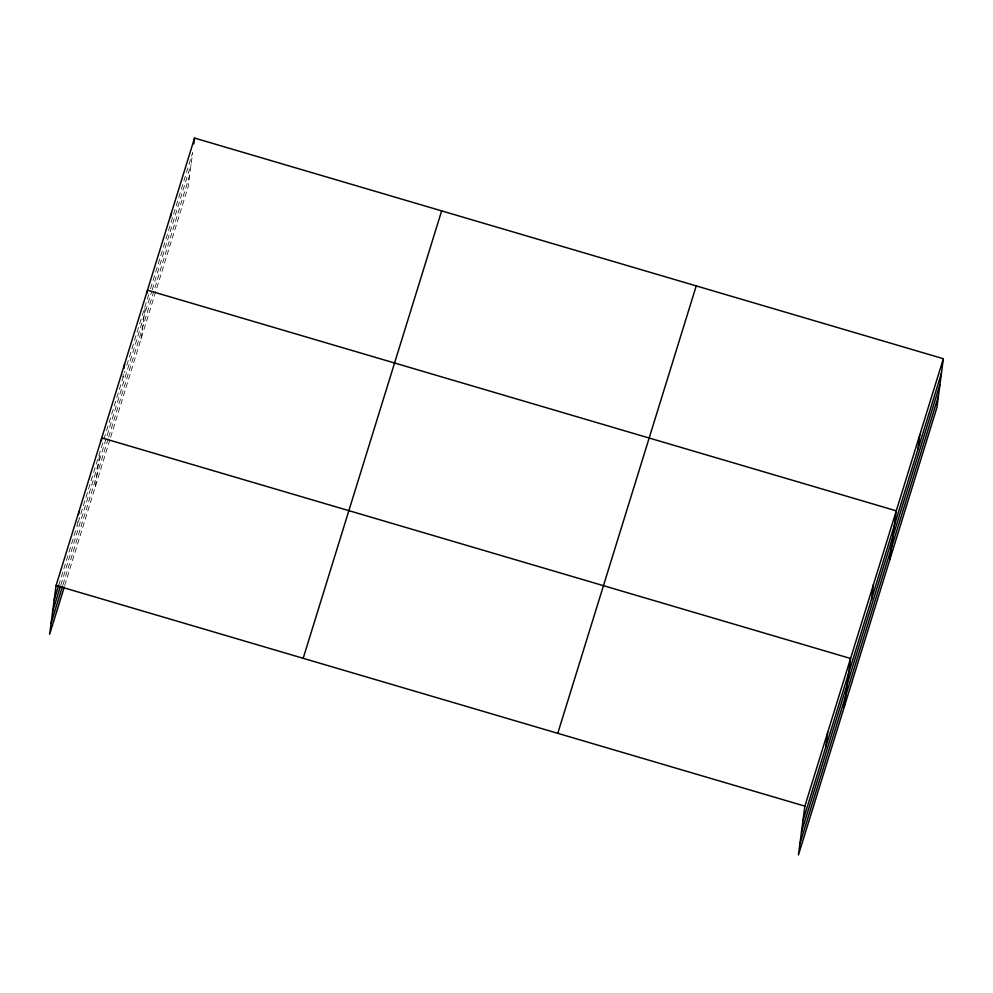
<?xml version="1.0" encoding="UTF-8"?>
<svg xmlns="http://www.w3.org/2000/svg" width="993" height="993" viewBox="0 0 993 993"><rect width="100%" height="100%" fill="white"/><g stroke="black" fill="none" stroke-linecap="round" stroke-linejoin="round"><path stroke-width="0.74" stroke-dasharray="4.96 3.72" d="M77.578 521.884L76.995 526.265L103.508 440.631M95.34 486.632L99.846 452.448M122.884 377.154L123.269 374.237M141.043 338.985L145.549 304.789M58.724 585.324L76.548 527.742M103.955 439.154L124.981 371.233M126.806 365.325L148.714 294.549M150.526 288.702L192.63 152.674L188.124 186.858L110.422 437.913M60.896 584.803L151.755 291.21M152.202 289.745L191.14 163.957M63.018 584.616L108.262 438.434M108.709 436.957L189.613 175.575M64.731 585.56L109.975 439.39"/><path stroke-width="1.49" d="M943.35 358.721L804.876 806.142L798.446 854.936L936.92 407.515L943.35 358.721L194.554 138.064L56.08 585.485L49.65 634.279L64.272 587.037M78.534 514.585L78.919 511.668M101.385 440.755L101.77 437.839L850.567 658.483L844.149 707.289M124.038 368.391L124.621 364.009M147.088 293.109L147.473 290.192L896.269 510.836L889.84 559.642M170.622 217.045L171.007 214.128M193.784 143.911L194.554 138.064M825.804 746.922L827.728 732.313M871.494 599.263L873.418 584.666M917.892 449.382L919.803 434.773M54.156 600.095L58.724 585.324M52.666 611.378L60.436 586.28M51.14 622.996L62.559 586.093M303.175 658.297L441.649 210.876M557.768 733.318L696.242 285.897M802.952 820.739L941.426 373.318M801.463 832.022L939.937 384.601M799.936 843.653L938.41 396.232M56.08 585.485L804.876 806.142"/></g></svg>
